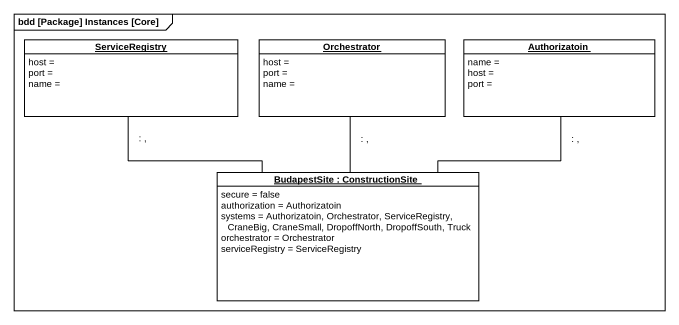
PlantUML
@startuml
mainframe bdd [Package] Instances [Core]
hide circle
hide empty members
object ServiceRegistry {
  host =
  port =
  name =
}
object Orchestrator {
  host =
  port =
  name =
}
object Authorizatoin {
  name =
  host =
  port =
}
object "BudapestSite : ConstructionSite" as BudapestSite {
  secure = false
  authorization = Authorizatoin
  systems = Authorizatoin, Orchestrator, ServiceRegistry, CraneBig, CraneSmall, DropoffNorth, DropoffSouth, Truck
  orchestrator = Orchestrator
  serviceRegistry = ServiceRegistry
}
BudapestSite -up- ServiceRegistry : : ,
BudapestSite -up- Orchestrator : : ,
BudapestSite -up- Authorizatoin : : ,
@enduml
